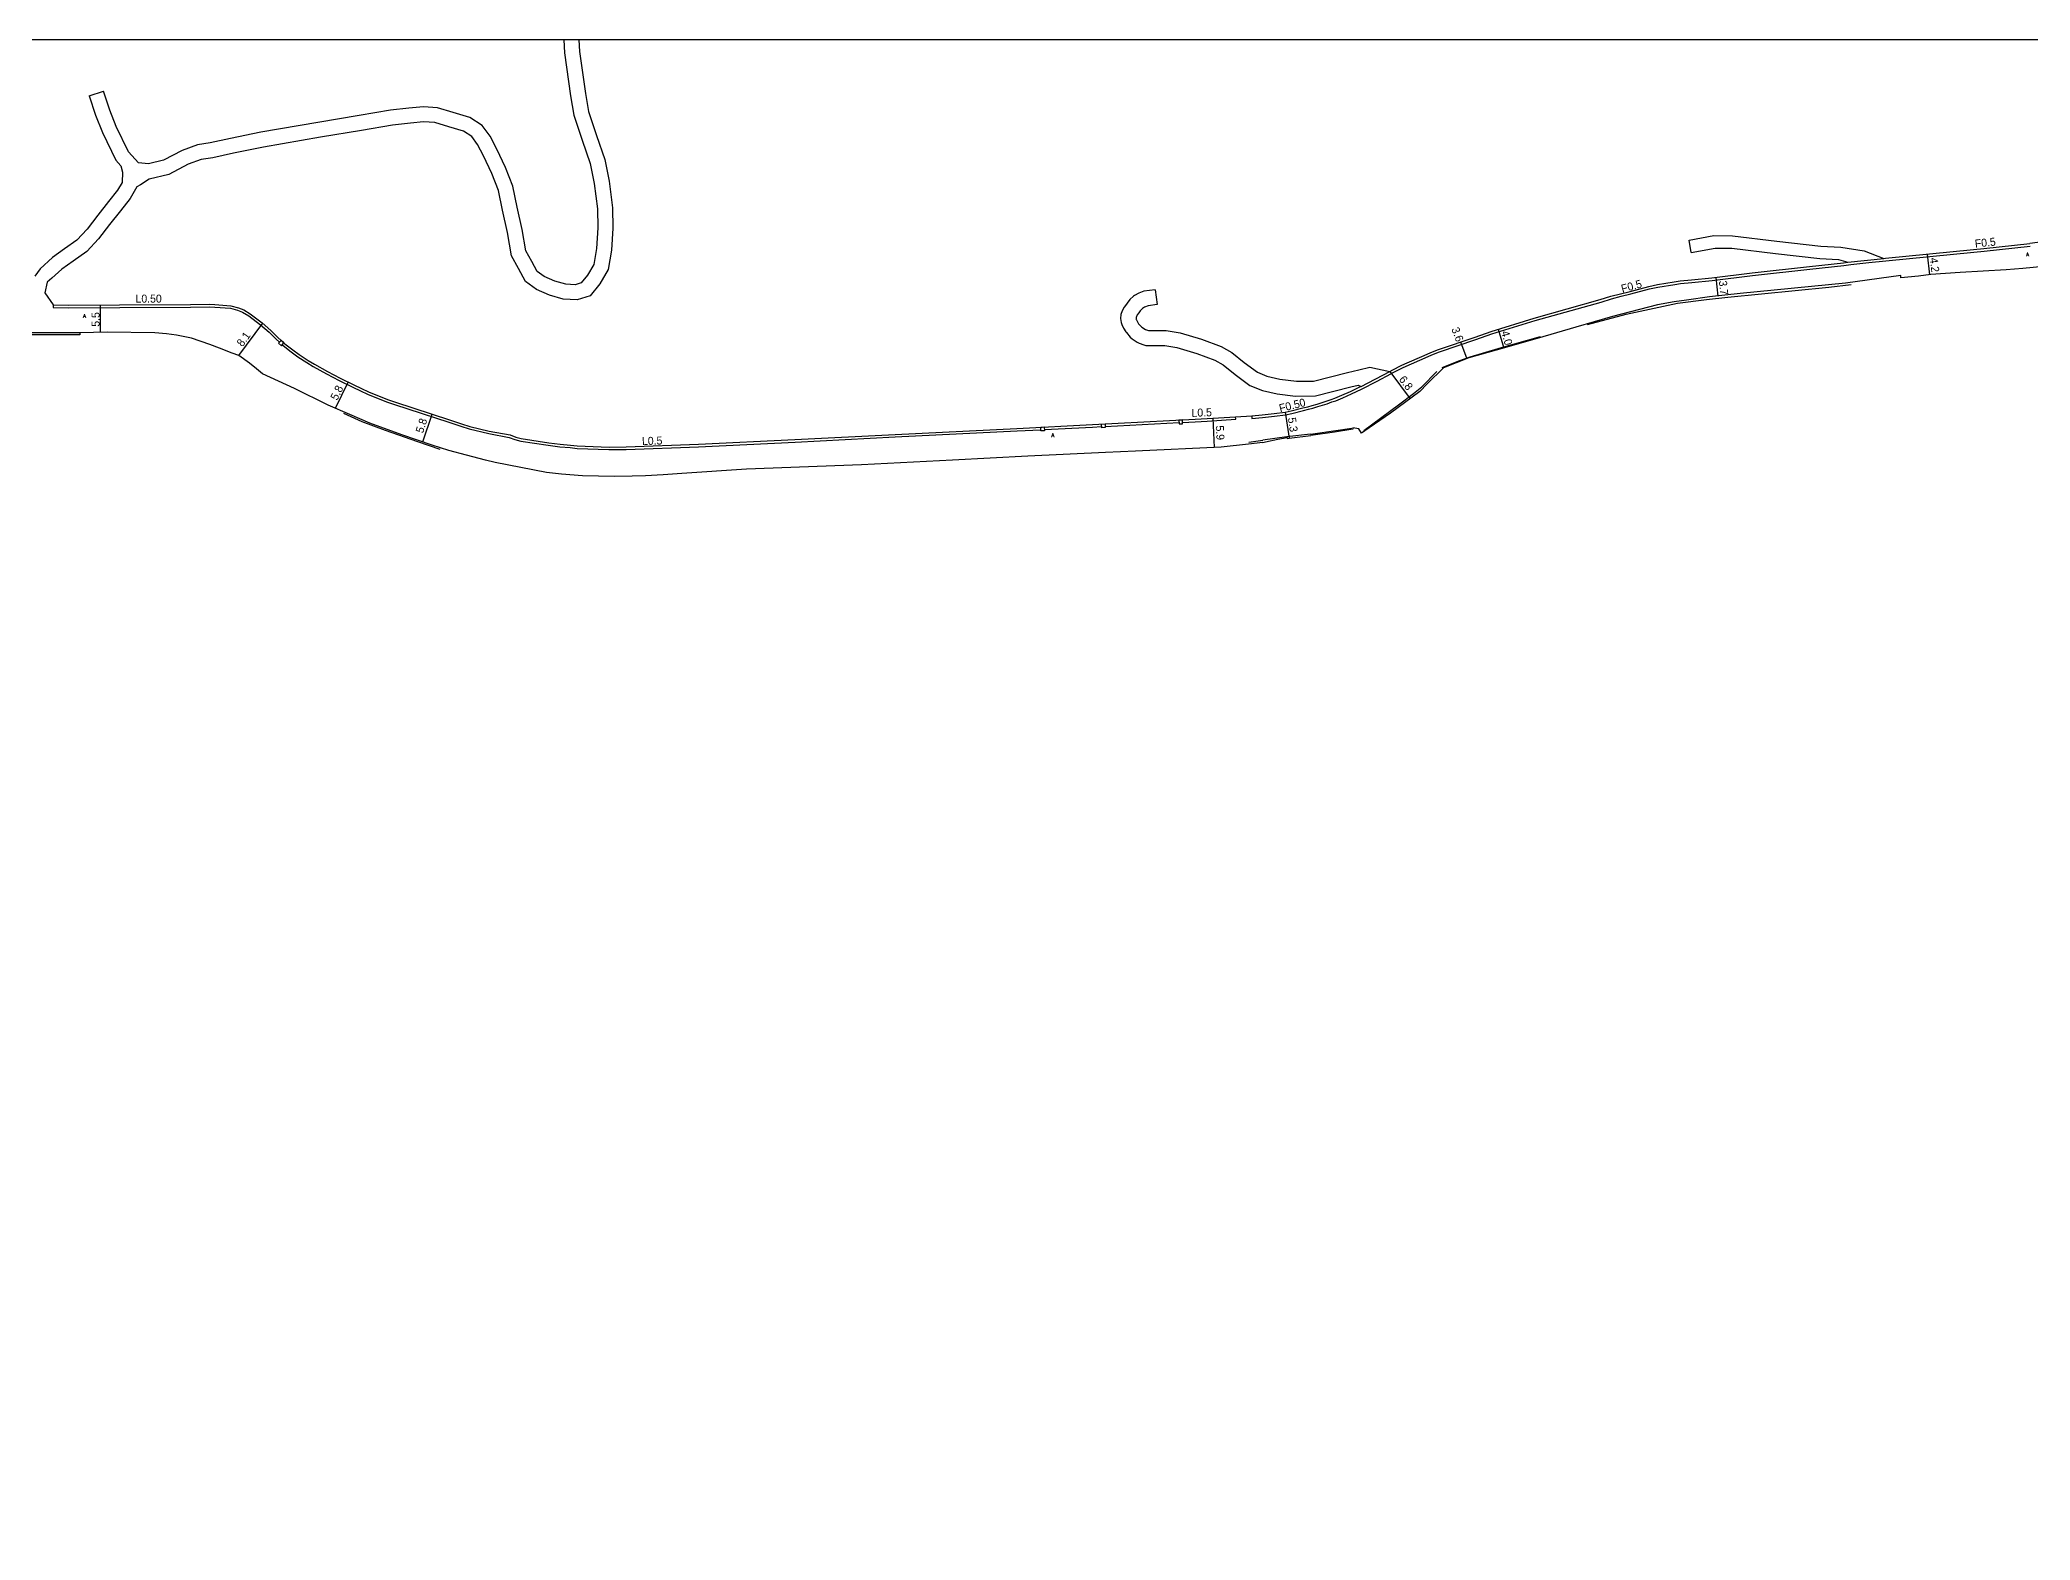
# Model space of a CAD drawing. Header units: metres. Extents: x -20000 to -16000, y -99000 to -96000.
# Drawn here: x -19640 to -19242.1, y -96300 to -96000 of the extents above; entities that cross this region are included whole.
import ezdxf

# ---------------------------------------------------------------- set-up
doc = ezdxf.new("R2010")
doc.units = ezdxf.units.M
doc.header["$LTSCALE"] = 2.5
for name, color, linetype in [('側溝・桝', 7, 'Continuous'), ('図郭', 7, 'Continuous'), ('幅員', 7, 'Continuous'), ('歩道・分離帯・安全施設', 7, 'Continuous'), ('舗装', 7, 'Continuous'), ('道路', 7, 'Continuous')]:
    doc.layers.add(name, color=color, linetype=linetype)
doc.styles.get("Standard").update_dxf_attribs({"font": ''})
doc.styles.add('YOKO_DECO', font='txt.shx', dxfattribs={"bigfont": 'extfont.shx'})
doc.styles.get('Standard').set_extended_font_data('@MS PGothic')

msp = doc.modelspace()

# ---------------------------------------------------------------- linework, layer by layer
at = {"layer": '側溝・桝'}
for points in [[(-19387.37, -96074.1), (-19386.39, -96073.87), (-19385.5, -96073.63), (-19384.49, -96073.34), (-19382.65, -96072.77), (-19381.68, -96072.42), (-19380.94, -96072.16), (-19379.5, -96071.56), (-19377.75, -96070.8), (-19375.77, -96069.83), (-19372.66, -96068.25), (-19369.9, -96066.76), (-19369.31, -96066.48), (-19367.6, -96065.62), (-19366.88, -96065.28), (-19363.06, -96063.59), (-19361.69, -96063.01), (-19360.19, -96062.41), (-19352.89, -96059.93), (-19349.7, -96058.82), (-19341.08, -96056.15), (-19327.89, -96052.45), (-19325.8, -96051.8), (-19323.84, -96051.29), (-19321.96, -96050.82), (-19318.19, -96049.81), (-19316.53, -96049.45), (-19313.17, -96048.9), (-19312.02, -96048.72), (-19309.77, -96048.51), (-19305.68, -96048.15), (-19297.64, -96047.11), (-19286.17, -96045.87), (-19279.37, -96045.1), (-19277.98, -96044.95), (-19274.38, -96044.56), (-19270.94, -96044.21), (-19253.38, -96042.44), (-19251.29, -96042.23), (-19242.1, -96041.26)], [(-19278.55, -96044.48), (-19271.34, -96043.72)], [(-19637.35, -96053.01), (-19637.36, -96053.52), (-19634.19, -96053.57), (-19624.03, -96053.5), (-19609.88, -96053.44), (-19606.12, -96053.38), (-19605.02, -96053.44), (-19601.9, -96053.67), (-19600.47, -96054.05), (-19599.46, -96054.46), (-19598.22, -96055.21), (-19595.85, -96056.96), (-19594.16, -96058.49), (-19592.74, -96059.88), (-19592.09, -96060.47)], [(-19632.03, -96058.6), (-19649.19, -96058.58), (-19667.6, -96058.61)], [(-19591.54, -96060.99), (-19591.36, -96061.15), (-19589.73, -96062.38), (-19588.42, -96063.36), (-19586.64, -96064.55), (-19585.35, -96065.3), (-19582.71, -96066.79), (-19580.16, -96068.13), (-19577.41, -96069.48), (-19575.9, -96070.2), (-19574.47, -96070.83), (-19572.69, -96071.6), (-19570.47, -96072.46), (-19569.07, -96072.95), (-19558.25, -96076.47), (-19555.86, -96077.27), (-19554.18, -96077.79), (-19550.24, -96078.75), (-19546.14, -96079.49), (-19545.02, -96079.95), (-19543.86, -96080.24), (-19538.34, -96081.07), (-19536.01, -96081.36), (-19533.97, -96081.54), (-19532.59, -96081.69), (-19526.22, -96081.93), (-19522.76, -96081.92), (-19508.29, -96081.37), (-19489.01, -96080.43), (-19468.97, -96079.41), (-19444.64, -96078.2), (-19439.88, -96077.96)], [(-19375.87, -96069.29), (-19370.14, -96066.29)], [(-19439.16, -96077.92), (-19429.55, -96077.42), (-19427.74, -96077.33)], [(-19427.01, -96077.3), (-19412.25, -96076.54)], [(-19411.54, -96076.51), (-19409.03, -96076.38), (-19406.63, -96076.25), (-19400.92, -96075.88), (-19400.95, -96075.37)], [(-19397.73, -96075.18), (-19397.67, -96075.7), (-19395.59, -96075.49)], [(-19395.59, -96075.49), (-19393.16, -96075.28), (-19390.95, -96074.96), (-19389.73, -96074.7), (-19387.37, -96074.1)]]:
    msp.add_lwpolyline(points, dxfattribs=at)
for points in [[(-19591.71, -96061.17), (-19591.19, -96060.61), (-19591.75, -96060.1), (-19592.26, -96060.66)], [(-19439.87, -96078.21), (-19439.91, -96077.45), (-19439.19, -96077.41), (-19439.15, -96078.17)], [(-19427.72, -96077.58), (-19427.76, -96076.82), (-19427.03, -96076.78), (-19426.99, -96077.55)], [(-19411.53, -96076.76), (-19411.57, -96076), (-19412.28, -96076.03), (-19412.24, -96076.79)]]:
    msp.add_lwpolyline(points, close=True, dxfattribs=at)
at = {"layer": '図郭'}
msp.add_lwpolyline([(-20000, -96600), (-19200, -96600), (-19200, -96000), (-20000, -96000)], close=True, dxfattribs=at)
at = {"layer": '幅員'}
for points in [[(-19262.68, -96042.85), (-19262.21, -96046.99)], [(-19304.92, -96047.52), (-19304.51, -96051.23)], [(-19627.86, -96058.49), (-19627.89, -96053.01)], [(-19600.24, -96063.15), (-19595.42, -96056.64)], [(-19348.45, -96057.88), (-19347.34, -96061.67)], [(-19355.99, -96060.42), (-19354.7, -96063.77)], [(-19580.88, -96073.67), (-19578.33, -96068.46)], [(-19370.13, -96066.29), (-19366.08, -96071.77)], [(-19563.4, -96080.4), (-19561.59, -96074.84)], [(-19405.5, -96075.67), (-19405.24, -96081.55)], [(-19391.04, -96074.44), (-19390.26, -96079.68)]]:
    msp.add_lwpolyline(points, dxfattribs=at)
at = {"layer": '歩道・分離帯・安全施設'}
for points in [[(-19330.6, -96056.95), (-19322.87, -96054.89), (-19312.61, -96052.65), (-19306.82, -96051.92), (-19302.56, -96051.45), (-19282.33, -96049.46), (-19277.9, -96048.95)], [(-19359.63, -96065.49), (-19356.34, -96064.16), (-19354.06, -96063.37), (-19347.79, -96061.53), (-19339.98, -96059.35)], [(-19375.3, -96078.14), (-19368.41, -96072.99), (-19365.38, -96070.74), (-19363.72, -96069.36), (-19360.72, -96066.32)], [(-19579.26, -96074.65), (-19575.62, -96076.29), (-19570.99, -96078.03), (-19564.51, -96080.3), (-19560.06, -96081.83)], [(-19385.96, -96078.84), (-19385.04, -96078.72), (-19377.71, -96077.63)], [(-19398.33, -96080.42), (-19395.52, -96080.08)], [(-19385.96, -96078.84), (-19390.68, -96079.38), (-19395.52, -96080.08)]]:
    msp.add_lwpolyline(points, dxfattribs=at)
at = {"layer": '道路'}
for points in [[(-19532.27, -96000), (-19532.12, -96002.32), (-19530.94, -96010.73), (-19530.3, -96014.36), (-19528.73, -96019.14), (-19527.06, -96023.93), (-19526.2, -96028.25), (-19525.52, -96033.58), (-19525.45, -96037.69), (-19525.72, -96042.07), (-19526.36, -96045.95), (-19528.06, -96048.79), (-19529.99, -96051.21), (-19532.6, -96052.02), (-19535.37, -96051.86), (-19538.09, -96051.07), (-19540.68, -96049.93), (-19542.93, -96048.36), (-19544.28, -96045.72), (-19545.68, -96043.2), (-19546.52, -96038.54), (-19547.51, -96034.09), (-19548.31, -96030.11), (-19549.63, -96026.71), (-19551.29, -96023.2), (-19552.51, -96020.91), (-19553.66, -96019.36), (-19555.3, -96018.29), (-19558.22, -96017.41), (-19561.05, -96016.54), (-19563.27, -96016.41), (-19565.91, -96016.65), (-19569.49, -96017.08), (-19575.69, -96018.11), (-19583.9, -96019.47), (-19595.28, -96021.45), (-19601.26, -96022.67), (-19605.44, -96023.58), (-19607.75, -96023.91), (-19610.31, -96024.88), (-19614.2, -96026.91), (-19618.11, -96027.85), (-19619.87, -96028.99), (-19620.58, -96029.39), (-19621.96, -96031.74), (-19623.89, -96034.22), (-19626.07, -96036.92), (-19628.26, -96039.78), (-19630.62, -96042.35), (-19633.33, -96044.26), (-19635.6, -96045.88), (-19637.58, -96047.67), (-19638.53, -96048.48)], [(-19630.1, -96011.2), (-19628.84, -96015.06), (-19627.48, -96018.56), (-19624.79, -96024.09), (-19623.78, -96025.2), (-19623.45, -96026.49), (-19623.54, -96028.52), (-19624.45, -96030.05), (-19626.24, -96032.36), (-19628.43, -96035.07), (-19630.56, -96037.85), (-19632.61, -96040.08), (-19635.07, -96041.81), (-19637.49, -96043.54), (-19639.95, -96045.77), (-19641.02, -96047.24)], [(-19630.1, -96011.2), (-19627.24, -96010.27)], [(-19271.34, -96043.72), (-19270.99, -96043.68), (-19253.43, -96041.92), (-19251.35, -96041.7), (-19242.15, -96040.73)], [(-19231.3, -96038.69), (-19236.1, -96039.84), (-19237.57, -96040.1), (-19242.15, -96040.73)], [(-19243.55, -96045.71), (-19246.93, -96045.99), (-19256.1, -96046.55), (-19261.98, -96046.96), (-19264.45, -96047.25), (-19267.93, -96047.61), (-19267.99, -96047.13), (-19279.04, -96048.67), (-19300.05, -96050.73), (-19306.18, -96051.41), (-19310.79, -96052.04), (-19313.26, -96052.4), (-19316.63, -96053), (-19325.6, -96055.32), (-19332.94, -96057.48), (-19340.67, -96059.72), (-19347.18, -96061.62), (-19354.31, -96063.62), (-19356.86, -96064.59), (-19359.39, -96065.59), (-19362.63, -96068.8), (-19364.14, -96070.34), (-19369.96, -96074.65), (-19374.24, -96077.6), (-19375.75, -96078.65), (-19376.32, -96077.81), (-19377.52, -96077.56), (-19377.52, -96077.85), (-19381.17, -96078.43), (-19385.89, -96079.13)], [(-19370.14, -96066.29), (-19370.13, -96066.29), (-19369.54, -96066), (-19367.83, -96065.15), (-19367.1, -96064.8), (-19363.27, -96063.11), (-19361.89, -96062.52), (-19360.38, -96061.92), (-19353.06, -96059.43), (-19349.87, -96058.31), (-19341.23, -96055.65), (-19328.04, -96051.94), (-19325.94, -96051.29), (-19323.97, -96050.78), (-19322.09, -96050.31), (-19318.31, -96049.3), (-19316.63, -96048.93), (-19313.25, -96048.38), (-19312.09, -96048.2), (-19309.82, -96047.98), (-19305.73, -96047.62), (-19297.71, -96046.59), (-19286.22, -96045.34), (-19279.43, -96044.57), (-19278.55, -96044.48)], [(-19231.83, -96044.22), (-19236.71, -96045.03), (-19243.55, -96045.71)], [(-19638.53, -96048.48), (-19638.98, -96050.62), (-19637.35, -96053.01), (-19634.19, -96053.05), (-19624.04, -96052.99), (-19609.88, -96052.93), (-19606.11, -96052.86), (-19604.99, -96052.93), (-19601.81, -96053.17), (-19600.31, -96053.57), (-19599.23, -96054), (-19597.94, -96054.78), (-19595.53, -96056.56), (-19593.81, -96058.12), (-19592.39, -96059.51), (-19591.03, -96060.76), (-19589.42, -96061.97), (-19588.13, -96062.94), (-19586.37, -96064.12), (-19585.09, -96064.85), (-19582.47, -96066.34), (-19579.93, -96067.67), (-19577.19, -96069.02), (-19575.68, -96069.73), (-19574.26, -96070.36), (-19572.49, -96071.13), (-19570.29, -96071.98), (-19568.9, -96072.46), (-19558.09, -96075.98), (-19555.71, -96076.78), (-19554.05, -96077.3), (-19550.14, -96078.25), (-19546, -96079), (-19544.86, -96079.46), (-19543.76, -96079.74), (-19538.27, -96080.56), (-19535.96, -96080.85), (-19533.92, -96081.03), (-19532.56, -96081.18), (-19526.21, -96081.42), (-19522.77, -96081.4), (-19508.31, -96080.86), (-19489.04, -96079.92), (-19468.99, -96078.9), (-19444.67, -96077.69), (-19429.57, -96076.91), (-19409.06, -96075.87), (-19406.66, -96075.74), (-19400.95, -96075.37), (-19397.73, -96075.18), (-19395.63, -96074.97)], [(-19395.5, -96080.49), (-19398.38, -96080.88), (-19403.85, -96081.48), (-19420.96, -96082.25), (-19426.97, -96082.53), (-19442.46, -96083.28), (-19457.55, -96084.03), (-19475.7, -96084.97), (-19498.69, -96085.87), (-19511.64, -96086.7), (-19515.4, -96086.98), (-19518.91, -96087.16), (-19521.58, -96087.26), (-19525.12, -96087.3), (-19531.51, -96087.2), (-19535.69, -96086.87), (-19538.69, -96086.54), (-19548.95, -96084.52), (-19550.92, -96084.03), (-19554.67, -96083.06), (-19558.23, -96082.11), (-19561.53, -96081.04), (-19567.61, -96078.97), (-19574.02, -96076.66), (-19578.02, -96074.92), (-19582.32, -96073.03), (-19589.06, -96069.69), (-19595.48, -96066.81), (-19596.66, -96065.76), (-19598.06, -96064.67), (-19600.24, -96063.15), (-19601.52, -96062.63), (-19604.05, -96061.66), (-19605.98, -96060.95), (-19609.69, -96059.69), (-19612.67, -96059.03), (-19614.67, -96058.76), (-19617.03, -96058.61), (-19626.54, -96058.45), (-19632.03, -96058.6), (-19632.02, -96059), (-19649.19, -96058.98)], [(-19387.5, -96073.59), (-19386.52, -96073.36), (-19385.64, -96073.12), (-19384.64, -96072.84), (-19382.82, -96072.27), (-19381.86, -96071.92), (-19381.13, -96071.66), (-19379.7, -96071.07), (-19377.97, -96070.32), (-19376, -96069.35), (-19375.87, -96069.29)], [(-19395.63, -96074.97), (-19393.22, -96074.75), (-19391.04, -96074.44), (-19389.85, -96074.18), (-19387.5, -96073.59)], [(-19395.5, -96080.49), (-19394.98, -96080.39), (-19392.5, -96079.86), (-19390.66, -96079.52), (-19390.63, -96079.74), (-19390.26, -96079.68), (-19385.89, -96079.13)]]:
    msp.add_lwpolyline(points, dxfattribs=at)
at = {"layer": '道路', "flags": 128}
for points in [[(-19535.27, -96000), (-19535.11, -96002.63), (-19533.91, -96011.2), (-19533.22, -96015.1), (-19531.57, -96020.1), (-19529.96, -96024.71), (-19529.17, -96028.73), (-19528.51, -96033.79), (-19528.45, -96037.62), (-19528.7, -96041.73), (-19529.23, -96044.9), (-19530.53, -96047.08), (-19531.76, -96048.62), (-19532.97, -96048.99), (-19534.86, -96048.88), (-19537.06, -96048.25), (-19539.2, -96047.3), (-19540.6, -96046.32), (-19541.63, -96044.3), (-19542.81, -96042.18), (-19543.57, -96037.95), (-19544.57, -96033.47), (-19545.43, -96029.26), (-19546.88, -96025.53), (-19548.61, -96021.85), (-19549.97, -96019.3), (-19551.57, -96017.14), (-19554.02, -96015.54), (-19557.35, -96014.54), (-19560.52, -96013.57), (-19563.31, -96013.4), (-19566.22, -96013.66), (-19569.92, -96014.1), (-19576.18, -96015.15), (-19584.4, -96016.51), (-19595.83, -96018.5), (-19601.87, -96019.74), (-19605.97, -96020.62), (-19608.5, -96020.99), (-19611.54, -96022.13), (-19615.26, -96024.08), (-19618.3, -96024.81), (-19620.27, -96024.59), (-19622.28, -96022.39), (-19624.73, -96017.36), (-19626.02, -96014.05), (-19627.24, -96010.27)], [(-19310.3, -96040.08), (-19305.33, -96039.16), (-19301.62, -96039.18), (-19292.74, -96040.23), (-19283.93, -96041.25), (-19279.98, -96041.44), (-19275.27, -96042.21), (-19271.34, -96043.72)], [(-19309.85, -96042.53), (-19310.3, -96040.08)], [(-19309.85, -96042.53), (-19305.1, -96041.66), (-19301.77, -96041.68), (-19293.03, -96042.71), (-19284.13, -96043.75), (-19280.4, -96043.92), (-19278.55, -96044.48)], [(-19417.03, -96049.98), (-19419.27, -96050.29), (-19420.26, -96050.65), (-19421.19, -96051.15), (-19421.39, -96051.29), (-19422.07, -96051.93), (-19422.65, -96052.67), (-19422.77, -96052.84), (-19423.23, -96053.49), (-19423.63, -96054.18), (-19423.89, -96054.91), (-19423.89, -96054.93), (-19423.94, -96055.72), (-19423.82, -96056.52), (-19423.71, -96056.9), (-19423.36, -96057.68), (-19422.89, -96058.39), (-19422.78, -96058.54), (-19422.02, -96059.44), (-19421.64, -96059.78), (-19420.63, -96060.47), (-19420.22, -96060.68), (-19419.26, -96061.02), (-19418.87, -96061.1), (-19415.06, -96061.15), (-19412.69, -96061.52), (-19408.69, -96062.72), (-19405.1, -96064.05), (-19403.42, -96065.02), (-19401.06, -96066.89), (-19398.1, -96069.1), (-19395.59, -96070.15), (-19392.61, -96070.79), (-19388.94, -96071.24), (-19385, -96071.22), (-19377.9, -96069.4), (-19376.47, -96069.08), (-19375.87, -96069.29)], [(-19416.61, -96052.95), (-19418.41, -96053.2), (-19419.13, -96053.48), (-19419.56, -96053.74), (-19420.04, -96054.22), (-19420.29, -96054.56), (-19420.6, -96055.02), (-19420.81, -96055.51), (-19420.82, -96055.55), (-19420.8, -96055.92), (-19420.78, -96055.99), (-19420.52, -96056.51), (-19420.34, -96056.76), (-19419.75, -96057.42), (-19419.7, -96057.46), (-19418.96, -96057.93), (-19418.39, -96058.11), (-19414.81, -96058.15), (-19412.02, -96058.58), (-19407.74, -96059.87), (-19403.82, -96061.33), (-19401.73, -96062.54), (-19399.23, -96064.51), (-19396.6, -96066.47), (-19394.69, -96067.27), (-19392.11, -96067.83), (-19388.77, -96068.24), (-19385.38, -96068.23), (-19378.6, -96066.49), (-19376.3, -96065.97), (-19374.08, -96065.46), (-19370.13, -96066.29)], [(-19417.03, -96049.98), (-19416.61, -96052.95)]]:
    msp.add_lwpolyline(points, dxfattribs=at)

# ---------------------------------------------------------------- texts
at = {"layer": '側溝・桝'}
for s, rotation, p in [('F0.5', 6, (-19253.08, -96041.56)), ('F0.5', 15.4897, (-19323.62, -96050.59)), ('L0.5', 2.0248, (-19409.73, -96075.4)), ('F0.50', 14, (-19392.03, -96074.49)), ('L0.5', 2.0248, (-19519.59, -96081.05))]:
    msp.add_text(s, height=1.6, rotation=rotation, dxfattribs=at).set_placement(p)
msp.add_text('L0.50', height=1.6, dxfattribs=at).set_placement((-19620.86, -96052.55))
at = {"layer": '幅員'}
for s, rotation, p in [('4.2', 277, (-19262.18, -96043.66)), ('3.7', 276, (-19304.34, -96048.22)), ('5.5', 90, (-19628.04, -96057.37)), ('3.6', 291, (-19357.84, -96057.83)), ('8.1', 54, (-19599.48, -96061.49)), ('4.0', 286, (-19347.88, -96058.42)), ('5.8', 64, (-19580.55, -96072.22)), ('6.8', 307, (-19368.39, -96067.93)), ('5.8', 72, (-19563.4, -96078.77)), ('5.9', 273, (-19404.91, -96077.16)), ('5.3', 278, (-19390.49, -96075.62))]:
    msp.add_text(s, height=1.6, rotation=rotation, dxfattribs=at).set_placement(p)
at = {"layer": '舗装', "style": 'YOKO_DECO'}
for p in [(-19242.9, -96043.28, 312.72), (-19631.35, -96055.6, 327.9), (-19437.75, -96079.42, 317.53)]:
    msp.add_text('A', height=0.75, dxfattribs=at).set_placement(p)

doc.saveas('drawing.dxf')
